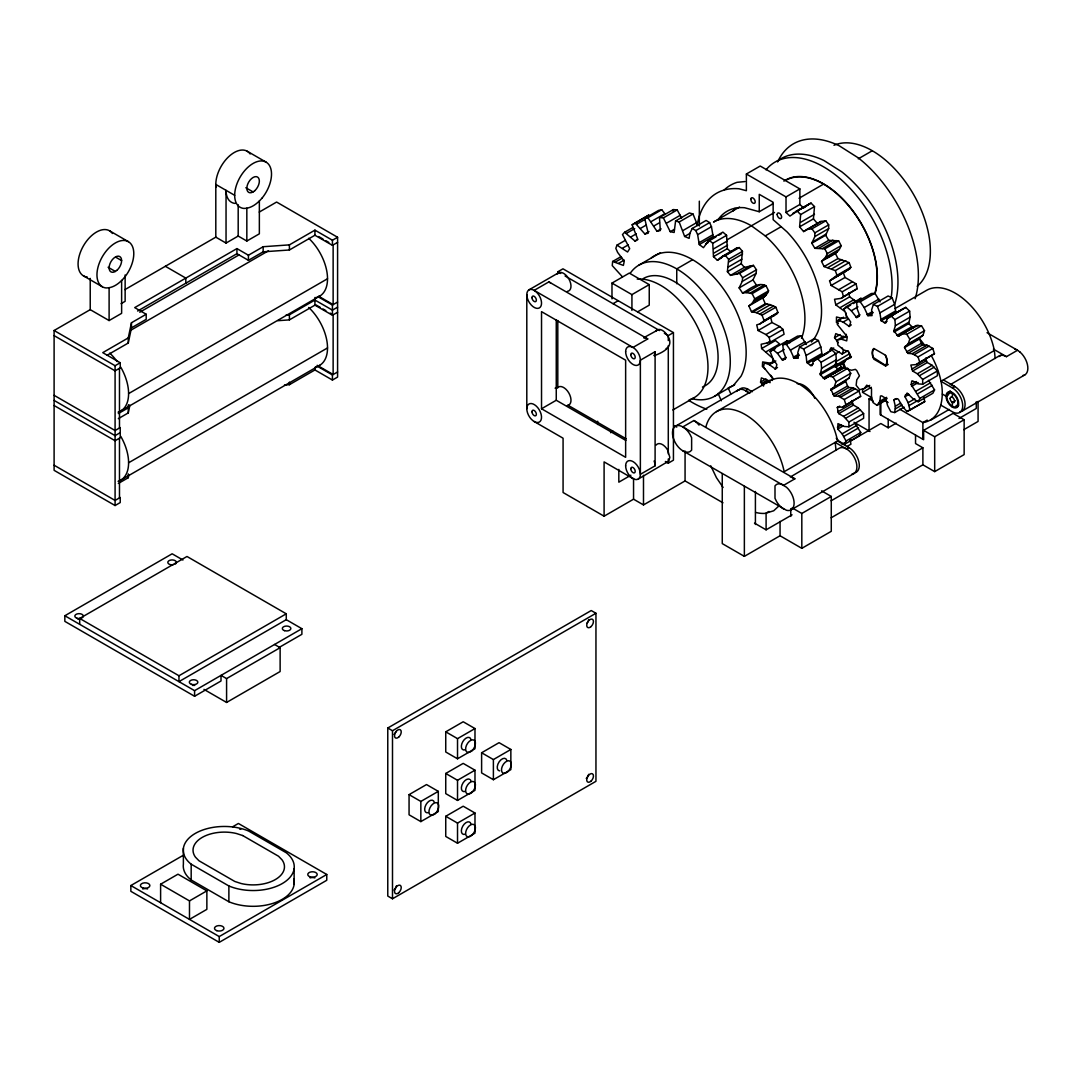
<?xml version="1.0" encoding="UTF-8"?>
<svg xmlns="http://www.w3.org/2000/svg" width="1082" height="1082" viewBox="0 0 1082 1082"><rect width="100%" height="100%" fill="white"/><g stroke="black" fill="none" stroke-linecap="round" stroke-linejoin="round"><path stroke-width="1.5" d="M846.327 334.297L846.124 337.368L844.487 337.286L835.791 333.608L834.547 337.773L838.361 342.683M721.545 257.881L717.393 260.275L713.471 256.65L712.74 243.328L709.035 240.109L703.449 247.683L699.283 244.559L697.633 234.699L695.807 230.601L692.264 228.451L689.937 233.185L689.126 238.351L684.635 236.458L679.158 221.999L675.587 220.971L674.14 232.481L670.258 231.697L663.374 217.901L659.479 217.59L660.318 230.52L656.963 231.264L647.888 217.725L644.683 218.429L648.226 233.212L644.858 233.955L635.066 223L632.131 224.826L637.65 238.919L635.107 241.137L624.598 232.278L622.488 234.564L629.71 248.63L627.574 251.998L616.983 245.141L615.82 248.333L617.633 252.431L624.26 261.181L623.381 265.415L612.655 261.465L612.236 265.59L622.434 276.83M731.243 252.282L727.32 248.657L726.577 235.335L722.884 232.116L709.035 240.109M765.434 369.246L762.364 366.487L762.648 361.929L770.33 363.173L773.062 362.578L772.616 358.156L761.633 348.553L761.173 344.252L770.235 342.237L769.153 337.408L765.921 334.554L758.103 330.51L756.71 324.898L760.146 323.788L764.122 320.556L762.026 315.214L756.561 312.671L751.476 311.765L748.879 305.935L752.315 303.149L754.736 298.848L752.139 293.628L746.255 292.573L742.536 293.06L739.128 287.893L742.266 281.415L742.604 277.776L739.574 273.367L730.512 275.383L727.388 271.663L728.632 259.355L725.413 255.555L722.681 256.15L717.393 260.275M739.128 287.893L752.964 279.9L756.102 273.421L756.453 269.783L753.424 265.374L744.362 267.389L730.512 275.383M772.278 380.472L772.575 377.726L770.654 375.265M847.003 368.881L851.48 370.26L855.389 369.354L856.782 370.599L859.446 375.819L856.768 379.863L856.146 385.26L859.663 389.709L864.342 388.479L866.79 385.138L871.524 388.749L871.483 396.08L872.971 402.477L877.042 405.371L879.909 401.219L880.45 396.039L881.668 395.85L885.712 398.338L887.524 405.425L890.838 411.715L894.746 412.553L904.119 407.143M705.991 426.673L706.005 426.538A57.238 33.042 60 0 1 745.092 414.474A57.238 33.042 60 0 1 784.179 471.684L837.576 441.023L848.951 447.596A14.634 8.453 60 0 1 858.946 462.217A14.634 8.453 60 0 1 854.131 472.875M931.304 355.599A57.238 33.042 60 0 1 940.961 381.162C944.464 396.472 941.773 419.708 922.892 422.602L899.697 409.199M673.099 211.233L673.329 209.597L677.21 209.908L681.592 218.05M836.224 438.156L839.348 441.402L844.366 444.364L846.043 441.01L842.121 433.828L837.752 429.054L837.955 423.63L844.285 426.484L848.883 426.808L848.883 422.075L843.554 416.381L838.766 413.622L837.86 411.796L837.549 407.035L842.54 407.143L845.935 404.817L844.271 399.528L838.482 396.283L834.1 395.998L830.841 389.304L849.154 377.888L850.736 373.29L847.693 368.367L842.432 368.151L824.511 378.916L820.264 374.683L821.59 368.272L821.116 362.227L817.221 358.494L813.394 361.293L811.892 365.675L810.54 365.5L806.793 362.227L806.104 355.478L803.656 348.999L799.571 347.092L797.813 352.448L798.273 358.21L794.107 358.277L790.401 350.176L786.371 344.374L782.8 344.631L783.449 351.65L785.789 357.817L785.262 359.062L782.043 359.67L777.512 353.368L772.616 349.229L770.154 351.582L773.048 359.048L776.876 364.58L775.645 369.138L769.329 364.661L764.392 362.916L763.486 367.001L773.481 379.417M842.54 407.143L860.663 396.31L859 391.021L853.211 387.775L848.829 387.491L847.544 385.99L845.569 380.81L849.154 377.888M894.746 412.553L895.314 406.223L893.881 400.124L894.679 399.19L897.654 398.771L898.56 399.583L902.374 406.413L906.946 411.471L910.003 410.092L908.15 402.68L904.971 396.715L907.095 393.05L913.14 398.798L918.158 401.747L919.849 398.406L911.179 384.61L911.761 381.026L912.545 380.878L918.077 383.88L922.676 384.205L922.676 379.471L917.36 373.777L912.572 371.004L910.841 365.053L916.346 364.539L919.727 362.213L918.063 356.925L912.275 353.679L907.906 353.395L904.511 347.606L908.231 343.792L922.96 335.285L924.528 330.686L921.485 325.763L916.238 325.547L898.303 336.313L893.813 330.889L895.382 325.668L894.909 319.609L891.013 315.89L887.199 318.69L885.685 323.072L881.181 320.813L879.896 312.874L877.448 306.395L873.377 304.488L871.619 309.844L872.065 315.606L867.899 315.673L864.193 307.572L860.176 301.77L856.606 302.027L857.242 309.046L859.595 315.214L856.66 317.581L851.304 310.764L846.408 306.612L843.96 308.979L846.854 316.444L850.682 321.963L849.438 326.534L843.121 322.057L838.185 320.299L837.279 324.397L847.287 336.8L846.692 340.884L841.296 339.166L837.157 340.073L837.928 345.172L843.595 349.851L848.288 351.515L850.844 357.601L846.07 359.684L843.46 363.133L845.813 368.367M916.346 364.539L934.456 353.706L932.792 348.418L927.004 345.172L922.635 344.887L921.35 343.386L919.362 338.193L922.96 335.285M744.362 267.389L741.238 263.67L742.468 251.362L739.249 247.562L736.531 248.157L722.681 256.15M763.54 386.098L760.538 382.135L761.417 377.902L769.708 381.107M128.271 343.021L128.271 337.909L131.463 322.747L146.205 314.253L146.205 319.352L131.463 327.86L128.271 343.021L106.996 355.288M128.907 404.79L128.271 407.819L118.344 413.554M118.344 418.653L128.271 412.918L129.867 405.344M118.344 483.451L128.271 477.73L128.907 474.7M844.487 311.224L835.791 304.853L834.547 299.268L841.214 298.361L843.392 296.671L842.202 291.815L831.179 285.459L829.569 280.901L836.995 275.301L835.304 270.608L824.105 266.564L821.549 261.398C828.339 256.677 838.374 254.446 841.147 245.628L838.645 240.867L824.795 248.86L814.881 248.333L811.811 243.234L825.661 235.24L828.677 228.586L828.677 224.88L825.809 220.809L820.913 221.445L803.615 231.562L799.598 226.855L800.653 214.574L797.204 211.098L789.928 216.089L786.019 212.478L786.019 196.91L746.377 174.026L746.377 190.703L739.02 188.782A99.098 57.211 60 0 0 697.16 225.299M799.598 226.855L813.434 218.862L814.503 206.581L811.054 203.105L795.757 211.49M842.432 368.151L839.24 370.409L834.993 366.189L836.318 359.765L835.845 353.719L831.95 349.986L814.611 359.873M916.238 325.547L913.032 327.805L908.785 323.572L910.111 317.161L909.637 311.116L905.756 307.383L888.403 317.256M833.722 347.971L829.569 350.379L831.179 347.687L842.202 354.044L843.392 350.554L841.945 347.768M834.425 386.396L836.007 381.797L850.736 373.29M908.231 343.792L909.8 339.193L924.528 330.686M760.146 323.788L777.972 312.563L775.875 307.22L770.398 304.678L765.326 303.772L762.729 297.942L766.164 295.156L768.585 290.855L765.975 285.634C757.305 281.658 749.731 289.408 742.536 293.06M811.811 243.234L814.827 236.579L814.827 232.873L811.973 228.802L807.064 229.438L803.615 231.562M821.549 261.398L825.498 257.3L827.311 253.621L841.147 245.628M854.658 422.94L860.772 432.502L859.094 435.857L844.366 444.364M928.464 380.323L934.577 389.899L932.9 393.253L918.158 401.747M848.342 351.285L850.844 356.56L836.995 364.553L835.304 367.298L845.001 361.699M733.217 210.922L735.003 208.326M829.569 280.901L849.695 268.823L850.844 267.308L849.154 262.615L837.955 258.571L824.105 266.564M903.132 308.762L887.199 318.69M785.708 342.291L787.344 340.722L789.792 342.791M858.689 300.471L861.137 298.118L846.408 306.612M557.244 273.949L559.935 272.394A10.414 6.019 60 0 1 567.306 276.64L568.834 278.872A10.414 6.019 60 0 1 567.306 291.369M557.244 388.073L558.42 386.991A10.414 6.019 60 0 1 568.834 392.996A10.414 6.019 60 0 1 568.834 405.033L567.306 405.493M654.272 355.694C665.876 351.339 675.344 345.131 666.147 333.702A10.414 6.019 60 0 0 658.776 329.455L643.858 337.652M638.204 479.096L668.838 461.013L669.826 457.321L667.662 450.071A10.414 6.019 60 0 0 656.084 445.135M874.053 348.891L873.512 349.391A10.103 5.829 60 0 0 873.512 357.642L885.347 365.283L885.888 364.783A10.103 5.829 60 0 0 885.888 356.533L885.347 355.41M885.563 365.959L886.226 365.337A10.658 6.154 60 0 0 886.226 356.627L885.563 355.248L873.837 348.472L873.174 349.094A10.658 6.154 60 0 0 873.174 357.804L873.837 359.183L885.563 365.959L888.241 364.418M779.067 505.794L773.711 510.772L765.326 513.355A57.238 33.042 60 0 1 755.574 512.395M804.697 207.244L809.607 203.497M733.772 250.307L736.531 248.157M843.419 272.907L845.028 277.465L856.051 283.822L857.228 288.678L841.214 298.361M838.645 368.921L841.147 367.055L840.254 364.161M137.63 311.034L236.931 253.702L248.427 260.329L263.156 251.822L289.408 249.983L314.93 235.24L332.431 245.344L337.584 242.368M277.925 320.691L289.408 319.88L314.93 305.151L332.431 315.254L332.431 305.043L337.584 302.067M332.431 315.254L337.584 312.279M259.261 212.072L276.6 202.05L337.584 237.269L337.584 377.077L332.431 380.053L332.431 374.954L337.584 371.978M128.271 337.909L102.749 352.651L120.237 362.74L120.237 367.853L115.084 370.828L115.084 505.537L120.237 502.562L120.237 497.45L115.084 500.439L54.1 465.219M54.1 405.52L115.084 440.726L120.237 437.75L120.237 427.552L115.084 430.528L54.1 395.322M115.084 505.537L54.1 470.332L54.1 330.51L90.225 309.655L109.106 320.556L121.63 313.334L121.63 280.427M124.985 289.584L215.805 237.161L226.043 243.071L238.189 236.052L246.831 241.043L259.355 233.82L259.355 200.914M121.089 303.663L125.133 301.323L125.133 274.963M337.584 237.269L332.431 240.245L314.93 230.141L289.408 244.87L263.156 246.723L248.427 255.23L236.931 248.59L134.709 307.613L146.205 314.253M139.754 312.225L239.217 254.797M130.976 330.145L268.471 250.767M54.1 330.51L115.084 365.716L120.237 362.74M128.596 393.605L327.521 278.75M120.724 410.998L319.65 296.157M286.135 315.011L289.408 314.781L314.93 300.052L332.431 310.142L337.584 307.166M120.237 432.651L115.084 435.627L54.1 400.421M128.596 462.785L327.521 347.931M120.724 480.178L319.65 365.337M284.485 385.03L289.408 384.692L314.93 369.949L332.431 380.053M635.066 223L648.916 215.007L632.131 224.826M644.683 218.429L658.519 210.435L661.738 209.719L664.848 213.695L650.999 221.688M636.581 224.258L644.886 219.457M647.888 217.725L661.738 209.719M624.598 232.278L632.902 227.477M557.798 273.421L557.798 271.798L562.965 268.823L673.437 332.607L673.437 460.175L668.284 463.15L665.376 461.473M626.397 233.374L634.701 228.586M528.949 289.868L558.42 272.853M640.476 228.383L646.008 225.191M659.479 217.59L673.329 209.597M548.885 281.875L534.156 290.382L632.997 347.444L647.726 338.937L548.885 281.875A10.414 6.019 60 0 1 550.792 283.268M663.374 217.901L677.21 209.908M630.765 237.012L636.311 233.82M616.983 245.141L625.288 240.339M653.92 225.962L659.465 222.757M746.377 174.026L760.213 166.033L799.869 188.917L799.869 204.484L803.777 208.096M644.858 233.955L649.011 231.548M622.718 248.076L628.263 244.884M635.107 241.137L637.88 239.528M666.485 223.217L680.335 215.223M656.963 231.264L661.116 228.87M675.587 220.971L689.437 212.978L693.007 214.006L697.647 225.502M679.158 221.999L693.007 214.006M612.655 261.465L620.96 256.677M615.09 262.209L622.015 258.206M670.258 231.697L674.411 229.289M618.674 263.291L624.219 260.086M682.958 230.534L696.808 222.54M692.264 228.451L706.1 220.458L709.643 222.608L711.469 226.706L713.133 236.566L699.283 244.559M684.635 236.458L690.181 233.252M695.807 230.601L709.643 222.608M638.894 265.144L660.439 252.701M739.533 207.041L713.538 222.04A75.699 43.699 60 0 1 751.395 225.786L765.244 235.89A75.699 43.699 60 0 1 801.492 338.287M611.979 298.875L611.979 283.092L629.278 273.097L649.241 284.62L649.241 305.151L637.704 311.805M697.633 234.699L711.469 226.706M698.986 242.787L712.835 234.794M718.069 219.714A78.269 45.187 60 0 1 744.659 207.744L759.253 211.734L773.103 203.741L772.426 203.362M707.642 241.692L715.946 236.904M718.718 235.294L721.491 233.698M786.019 196.91L799.869 188.917M705.572 244.032L708.345 242.436M203.957 689.383L226.584 702.448L280.13 671.53L280.13 647.685L226.584 678.59L221.012 675.384L221.012 680.997L194.584 696.267L64.839 621.366L64.839 615.753L172.146 553.795L182.939 560.03M858.256 158.838L872.295 150.736M712.74 243.328L726.577 235.335M613.048 303.69L618.201 300.715M611.979 283.092L631.929 294.615L649.241 284.62M692.399 259.856L676.75 268.891L676.75 283.755M727.009 239.879L774.496 212.451M799.03 198.29L823.564 184.116M713.579 248.887L727.429 240.894M79.689 624.314L79.689 618.444L186.997 556.486L286.27 613.805L286.27 619.675L178.963 681.633L178.963 675.763L286.27 613.805M713.741 253.161L727.591 245.154M786.019 212.478L799.869 204.484M713.471 256.65L727.32 248.657M792.7 213.519L806.55 205.526M797.204 211.098L811.054 203.105M719.922 258.3L732.392 251.105M725.413 255.555L739.249 247.562M800.653 214.574L814.503 206.581M765.244 235.89L781.177 226.693M728.632 259.355L742.468 251.362M728.754 261.979L742.604 253.986M800.653 222.283L814.503 214.29M728.024 267.186L741.873 259.193M727.388 271.663L741.238 263.67M807.064 229.438L820.913 221.445M811.973 228.802L825.809 220.809M736.639 274.017L750.475 266.023M739.574 273.367L753.424 265.374M814.827 232.873L828.677 224.88M742.604 277.776L756.453 269.783M814.827 236.579L828.677 228.586M555.12 388.181L557.798 386.639M742.266 281.415L756.102 273.421M812.352 242.043L826.202 234.05M814.881 248.333L828.717 240.339L838.645 240.867M819.033 248.116L832.883 240.123M541.527 408.766L625.639 457.321L625.639 360.198L541.527 311.643L541.527 408.766L556.256 400.259L625.869 440.442M664.348 333.31L668.284 335.582L673.437 332.607M746.255 292.573L760.091 284.58M822.469 248.562L836.318 240.569M750.367 292.965L764.203 284.972M752.139 293.628L765.975 285.634M655.097 351.704L640.368 360.198L640.368 474.335L655.097 465.828L655.097 351.704A10.414 6.019 60 0 1 654.11 355.383M825.498 257.3L839.348 249.306M754.736 298.848L768.585 290.855M823.578 259.734L837.427 251.741M753.911 300.742L767.76 292.749M752.315 303.149L766.164 295.156M748.879 305.935L763.933 297.225M751.476 311.765L765.326 303.772M827.879 267.579L841.728 259.585M753.045 311.873L766.895 303.88M831.99 268.688L845.84 260.694M756.561 312.671L770.398 304.678M759.807 314.01L773.657 306.003M835.304 270.608L849.154 262.615M762.026 315.214L775.875 307.22M836.995 275.301L850.844 267.308M835.845 276.816L849.695 268.823M832.464 279.007L846.313 271.014M764.122 320.556L777.972 312.563M763.202 321.814L777.052 313.821M831.179 285.459L845.028 277.465M758.103 330.51L771.939 322.517L779.757 326.561L783.003 329.415L784.085 334.243L770.235 342.237M838.631 289.76L852.481 281.766M765.921 334.554L779.757 326.561M842.202 291.815L856.051 283.822M769.153 337.408L783.003 329.415M843.392 296.671L857.228 288.678M610.586 432.678L613.048 431.258M767.3 342.899L770.059 341.29M835.791 304.853L849.641 296.86L856.16 301.432M761.633 348.553L775.469 340.56L779.622 343.981L765.772 351.975M840.132 307.64L853.982 299.646M772.616 349.229L787.344 340.722M770.154 351.582L775.51 348.499M843.96 308.979L850.655 305.11M853.333 303.569L856.011 302.027M782.8 344.631L797.542 336.123L801.099 335.866L806.266 344.522M856.606 302.027L871.335 293.52L874.905 293.263L880.072 301.919M672.855 409.97L694.157 397.676M786.371 344.374L801.099 335.866M860.176 301.77L874.905 293.263M777.512 353.368L784.207 349.5M851.304 310.764L857.999 306.896M64.839 615.753L194.584 690.654L301.892 628.696L301.892 634.309L278.872 647.591M838.185 320.299L843.541 317.215M838.144 323.599L836.467 322.247L840.619 319.853M790.401 350.176L805.13 341.669M864.193 307.572L878.922 299.065M770.33 363.173L773.103 361.577M714.593 396.255L734.705 384.637M769.329 364.661L775.821 360.982M799.571 347.092L814.3 338.585L818.384 340.505L820.832 346.984L822.117 354.91L807.388 363.417M843.121 322.057L848.477 318.96M873.377 304.488L888.106 295.981L892.177 297.888L894.625 304.367L895.91 312.306L881.181 320.813M782.043 359.67L786.059 357.344M855.835 317.053L859.852 314.74M782.854 360.198L785.532 358.642M856.66 317.581L859.338 316.039M803.656 348.999L818.384 340.505M877.448 306.395L892.177 297.888M793.268 357.303L798.624 354.206M867.061 314.7L872.417 311.602M675.506 426.186A14.634 8.453 60 0 1 690.14 434.639L691.628 437.723L691.628 450.153L690.14 451.532A14.634 8.453 60 0 1 675.506 443.079A14.634 8.453 60 0 1 675.506 426.186L738.262 389.953M774.847 369.03L777.525 367.488M848.64 326.426L851.318 324.884M794.107 358.277L799.463 355.194M867.899 315.673L873.255 312.576M834.547 337.773L840.092 334.568M806.104 355.478L820.832 346.984M879.896 312.874L894.625 304.367M783.801 509.108A14.634 8.453 60 0 1 776.484 501.385L774.996 498.288L774.996 485.859L776.484 484.479A14.634 8.453 60 0 1 783.801 485.209L794.851 478.826L693.873 420.533L682.823 426.917L786.438 487.184A14.634 8.453 60 0 1 794.107 503.157A14.634 8.453 60 0 1 786.438 510.271L682.823 450.802M752.247 391.752L747.973 389.29L745.579 390.67L749.853 393.145M760.538 382.135L766.07 378.943M761.714 383.704L767.368 380.364M837.157 340.073L843.852 336.204M763.743 385.233L763.351 382.676L770.168 380.228M841.296 339.166L845.312 336.854M716.473 411.633L769.843 380.823M894.882 308.627L926.625 290.314A57.238 33.042 60 0 1 994.331 350.352L995.197 358.494M806.793 362.227L821.522 353.719M880.586 319.623L895.314 311.116M817.221 358.494L831.95 349.986M891.013 315.89L905.756 307.383M813.394 361.293L828.122 352.8M810.54 365.5L813.218 363.944M884.346 322.882L887.024 321.34M835.236 354.017L839.389 351.623M821.116 362.227L835.845 353.719M894.909 319.609L909.637 311.116M630.874 475.214L618.823 482.18L618.823 469.385M842.202 354.044L847.747 350.852M821.59 368.272L836.318 359.765M895.382 325.668L910.111 317.161M849.695 353.719L835.845 361.713L836.995 364.553M820.007 373.493L834.736 364.986M893.813 330.889L908.542 322.382M846.07 359.684L851.426 356.587M820.264 374.683L834.993 366.189M894.057 332.079L908.785 323.572M836.995 369.449L841.147 367.055M823.064 378.01L837.793 369.503M896.856 335.393L911.585 326.899M824.511 378.916L839.24 370.409M898.303 336.313L913.032 327.805M827.703 376.658L844.285 367.839M901.509 334.054L918.091 325.236M829.556 376.347L832.964 376.874L847.693 368.367M903.362 333.729L906.757 334.27L921.485 325.763M534.156 421.52L563.073 438.21L563.073 492.513L604.094 516.195L633.552 499.194L643.492 504.929L685.068 480.922L722.965 502.805M830.841 389.304L845.569 380.81M904.633 346.7L919.362 338.193M830.719 390.21L845.448 381.716M904.511 347.606L919.24 339.099M832.815 394.497L847.544 385.99M906.608 351.893L921.35 343.386M834.1 395.998L848.829 387.491M907.906 353.395L922.635 344.887M838.482 396.283L853.211 387.775M912.275 353.679L927.004 345.172M840.66 397.148L855.389 388.641M914.466 354.544L929.195 346.037M844.271 399.528L859 391.021M918.063 356.925L932.792 348.418M862.76 389.344L869.698 385.381M862.57 389.087L862.57 392.36L871.348 387.288M837.049 407.657L839.727 406.115M845.935 404.817L860.663 396.31M919.727 362.213L934.456 353.706M837.86 411.796L852.589 403.288L852.048 400.529M911.653 369.192L926.381 360.685L925.84 357.926M838.766 413.622L853.495 405.114L858.283 407.873L863.612 413.567L863.612 418.301L848.883 426.808M912.572 371.004L927.301 362.511L932.089 365.27L937.404 370.964L937.404 375.697L922.676 384.205M869.062 430.406L869.062 398.866L871.456 397.486L862.57 392.36M843.554 416.381L858.283 407.873M917.36 373.777L932.089 365.27M845.691 418.274L860.42 409.767M919.484 375.67L934.212 367.163M879.909 401.219L886.604 397.351M837.373 427.214L841.39 424.901M879.084 403.113L887.132 398.474M911.179 384.61L916.535 381.527M877.042 405.371L886.415 399.961M848.883 422.075L863.612 413.567M922.676 379.471L937.404 370.964M837.752 429.054L843.108 425.956M911.544 386.436L918.239 382.582M893.881 400.124L896.559 398.582M905.201 395.2L907.879 393.659M904.971 396.715L908.988 394.403M842.121 433.828L856.849 425.334M915.913 391.224L930.642 382.717M895.314 406.223L900.67 403.14M843.825 436.438L858.553 427.931M917.631 393.821L932.359 385.327M994.344 350.514L940.975 381.324L952.363 387.897A14.634 8.453 60 0 1 962.709 405.818A14.634 8.453 60 0 1 952.363 411.782L940.975 405.223M895.409 408.834L902.104 404.966M908.15 402.68L914.845 398.825M846.043 441.01L860.772 432.502M919.849 398.406L934.577 389.899M842.039 444.283L844.717 442.727M909.151 405.534L917.184 400.895M850.263 441.185L880.843 423.522L888.214 427.782L896.248 423.143M790.36 476.986L839.24 448.246A14.634 8.453 60 0 1 854.766 458.389A14.634 8.453 60 0 1 851.737 474.254M950.253 384.678L999.146 355.924A14.634 8.453 60 0 1 1006.463 356.654L1017.513 350.27L1020.231 352.205M999.038 356.505L1001.81 354.91M906.946 411.471L924.731 401.584L923.879 397.04M846.922 446.514L850.939 444.188L850.073 439.644M910.003 410.092L924.731 401.584M848.951 447.596L846.557 448.976L835.182 442.403L836.034 450.396M952.363 387.897L954.757 386.504L943.369 379.944M948.454 394.822L946.06 396.201L942.341 394.051M387.775 728.01L591.232 610.546L595.952 613.264L595.952 781.312L392.495 898.777L387.775 896.058L387.775 728.01L392.495 730.729L595.952 613.264M955.203 400.746L952.363 402.396L952.363 407.116M768.977 511.461L766.097 513.125L766.097 529.828L754.492 523.133M927.22 420.1L922.892 422.602L922.892 439.306M930.493 420.262L949.239 409.429M232.576 826.824L238.392 823.47L326.764 874.486L326.764 880.275L219.24 942.354L130.854 891.325L130.854 885.549L183.169 855.348M880.112 405.236L880.112 414.595L923.636 439.725L923.636 430.365L953.093 413.365L964.143 419.735L964.143 454.602L934.686 471.617L922.892 464.814L831.138 517.791M791.077 509.852L853.874 473.591M962.074 411.133L1024.87 374.872M766.097 529.828L792.078 514.829M958.977 418.477L976.289 408.469L976.289 401.787M792.146 507.877L801.816 513.463L831.274 496.449L831.274 531.316L801.816 548.331L780.054 535.766L744.362 556.364L722.262 543.61L722.262 473.578M923.636 430.365L934.686 436.749L964.143 419.735M160.609 884.224L177.989 874.188L206.865 890.865L206.865 909.353L189.485 919.389L189.485 900.9L160.609 884.224L160.609 902.726M831.138 500.777L922.892 447.799L922.892 464.814M963.792 429.676L978.074 421.439L978.074 401.422M445.743 731.838L463.191 721.762L474.984 728.565L474.984 748.717L457.524 758.793L445.743 751.99L445.743 731.838L457.524 738.641L474.984 728.565M189.485 900.9L206.865 890.865M409.064 794.634L426.524 784.558L438.305 791.361L438.305 811.527L420.844 821.603L409.064 814.8L409.064 794.634L420.844 801.437L438.305 791.361M445.743 773.468L463.191 763.392L474.984 770.195L474.984 790.347L457.524 800.423L445.743 793.62L445.743 773.468L457.524 780.271L474.984 770.195M481.612 752.761L499.059 742.671L510.853 749.474L510.853 769.64L493.392 779.716L481.612 772.913L481.612 752.761L493.392 759.564L510.853 749.474M130.854 885.549L219.24 936.566L326.764 874.486M445.743 816.288L463.191 806.212L474.984 813.015L474.984 833.167L457.524 843.243L445.743 836.44L445.743 816.288L457.524 823.091L474.984 813.015M773.995 315.795L770.56 316.904L771.939 322.517M666.147 462.569L667.662 462.095M744.971 181.56L737.072 182.331A99.098 57.211 60 0 0 724.21 189.932M767.49 381.77L770.195 382.636M987.041 332.688L1017.513 350.27A14.634 8.453 60 0 0 1014.835 349.134M993.398 349.107L1006.463 356.654M841.025 363.119L843.906 364.783M885.198 400.827L888.092 402.504M869.062 398.866L873.201 401.26M922.892 447.799L915.534 443.552L915.534 435.045M854.009 422.278L869.996 431.515M557.798 271.798L560.706 273.476M565.075 275.991L659.56 330.551M247.237 151.25L266.118 162.151M821.603 490.863L831.274 496.449M674.14 425.578L676.764 427.106M245.83 187.741L253.093 191.933M318.635 236.539L322.991 239.041M325.885 240.718L328.793 242.395M234.686 195.328L215.805 184.427L215.805 237.161M567.982 405.236L626.126 438.805M318.635 296.238L333.134 304.61L333.134 244.911M317.851 296.63L332.431 305.043M632.997 478.582L604.094 461.892L604.094 516.195M315.741 304.772L320.096 307.274M322.991 308.952L325.885 310.629M330.24 313.144L333.134 314.808L333.134 374.507L317.188 365.31M109.512 230.764L128.393 241.665M165.343 266.28L185.82 278.101L185.82 283.214M317.851 366.541L332.431 374.954M115.815 257.245L121.63 260.6M108.105 267.254L115.368 271.447M83.463 275.869L102.344 286.771M54.1 335.623L115.084 370.828L115.084 365.716M286.27 619.675L301.892 628.696M274.558 644.466L280.13 647.685M79.689 618.444L178.963 675.763M191.176 864.193L228.884 885.969A41.116 23.736 0 0 0 282.213 883.588A41.116 23.736 0 0 0 286.338 852.805L248.617 831.03A41.116 23.736 0 0 0 195.301 833.411A41.116 23.736 0 0 0 191.176 864.193L191.176 879.977L228.884 901.752A41.116 23.736 0 0 0 274.598 902.821A41.116 23.736 0 0 0 293.736 878.827M813.434 218.862L817.465 223.568M723.101 487.455L716.473 477.73L710.766 465.828M752.964 279.9L756.386 285.066M906.757 334.27L909.8 339.193M832.964 376.874L836.007 381.797M825.661 235.24L828.717 240.339M824.795 248.86L827.311 253.621M926.381 360.685L927.301 362.511M852.589 403.288L853.495 405.114M835.399 253.404L837.955 258.571M730.796 393.834L728.186 387.938L733.393 385.49L740.994 376.265A76.038 43.902 60 0 0 721.545 286.311A76.038 43.902 60 0 0 651.405 257.827M718.069 393.415L721.356 400.773M848.707 292.667L849.641 296.86M837.576 441.023L837.563 440.861A57.238 33.042 60 0 0 806.361 389.114A57.238 33.042 60 0 0 766.354 383.407M846.124 313.036L846.435 317.986L841.634 318.297L836.467 316.985L836.467 322.247M952.363 392.563L952.363 397.283M934.686 436.749L934.686 471.617M888.214 419.275L888.214 427.782M880.843 401.665L880.843 415.015M843.433 361.172L843.433 367.921M801.816 513.463L801.816 548.331M790.766 508.635L790.766 516.439M780.054 521.416L780.054 535.766M759.253 211.734L759.253 194.341L773.143 202.266L773.143 219.673L787.006 231.859A78.269 45.187 60 0 1 811.405 342.02M755.412 491.498L755.412 524.472M744.362 486.332L744.362 556.364M699.324 201.171L699.324 226.03M685.068 451.032L685.068 480.922M668.284 335.582L668.284 340.614M668.284 345.658L668.284 453.885M668.284 458.984L668.284 463.15M643.492 475.296L643.492 504.929M633.552 478.46L633.552 499.194M631.929 294.615L631.929 310.399M597.683 421.263L597.683 424.482M557.798 320.475L557.798 387.613M556.256 319.88L556.256 400.259M526.799 294.629A10.414 6.019 60 0 0 537.849 308.384A10.414 6.019 60 0 0 537.849 293.641A10.414 6.019 60 0 0 526.799 294.629L526.799 408.766A10.414 6.019 60 0 0 537.849 422.507A10.414 6.019 60 0 0 537.849 407.779A10.414 6.019 60 0 0 526.799 408.766M493.392 759.564L493.392 779.716M457.524 738.641L457.524 758.793M457.524 780.271L457.524 800.423M457.524 823.091L457.524 843.243M420.844 801.437L420.844 821.603M392.495 730.729L392.495 898.777M332.431 240.245L332.431 245.344M314.93 230.141L314.93 235.24M314.93 297.496L314.93 305.151M314.93 367.407L314.93 369.949M294.128 868.63L294.128 884.413M289.408 244.87L289.408 249.983M289.408 314.781L289.408 319.88M289.408 382.135L289.408 384.692M263.156 246.723L263.156 251.822M248.427 255.23L248.427 260.329M246.831 208.136L246.831 241.043M238.189 204.796L238.189 236.052M236.931 248.59L236.931 253.702M228.884 885.969L228.884 901.752M226.584 678.59L226.584 702.448M226.043 243.071L226.043 190.337A26.036 15.04 -60 0 0 235.24 203.443M219.24 936.566L219.24 942.354M194.584 690.654L194.584 696.267M183.385 848.369L183.385 864.139A41.116 23.736 0 0 0 191.176 879.977M131.463 322.747L131.463 327.86M128.271 405.263L128.271 412.918M128.271 473.902L128.271 477.73M119.48 368.259L119.48 427.958M119.48 438.169L119.48 497.869M109.106 287.65L109.106 320.556M90.225 278.399L90.225 309.655M643.384 278.52A61.863 35.72 60 0 1 706.573 316.58A61.863 35.72 60 0 1 702.448 387.031M637.217 279.115A66.719 38.519 60 0 1 699.784 331.714A66.719 38.519 60 0 1 690.221 399.461M783.895 181.127A76.038 43.902 60 0 1 850.222 207.392A76.038 43.902 60 0 1 874.986 293.749M766.015 169.82A96.866 55.926 60 0 1 848.058 186.199A96.866 55.926 60 0 1 891.203 297.455M777.241 161.204A96.866 55.926 60 0 1 823.875 160.474L841.728 171.795A96.866 55.926 60 0 1 894.922 303.623M777.62 161.948A103.493 59.753 60 0 1 839.213 145.772L858.297 157.877A103.493 59.753 60 0 1 915.129 298.727M792.173 477.689A14.634 8.453 60 0 1 794.851 478.826M736.626 391.481A14.634 8.453 60 0 1 748.257 392.631M693.873 420.533A14.634 8.453 60 0 1 699.04 425.118M1020.191 352.232A14.634 8.453 60 0 1 1027.765 366.582A14.634 8.453 60 0 1 1022.679 375.562M952.065 385.368A14.634 8.453 60 0 1 964.305 399.407A14.634 8.453 60 0 1 959.923 411.796M958.679 405.263A7.858 4.544 60 0 1 956.19 405.493M949.374 393.699A7.858 4.544 60 0 1 950.821 391.643M654.11 461.013A10.414 6.019 60 0 1 655.097 465.828M656.084 331.011A10.414 6.019 60 0 1 657.247 329.915M667.662 347.958A10.414 6.019 60 0 1 666.147 348.431M644.047 337.949A10.414 6.019 60 0 1 647.726 338.937M173.201 564.777A4.274 2.462 0 0 1 167.845 562.613A4.274 2.462 0 0 1 172.471 559.935A4.274 2.462 0 0 1 176.217 563.032M175.798 563.627A4.274 2.462 0 0 1 175.122 564.141M77.972 619.323A4.274 2.462 0 0 1 80.176 619.323M192.474 685.433A4.274 2.462 0 0 1 194.692 685.433M310.115 877.908A4.734 2.732 0 0 1 314.848 877.908M142.77 888.958A4.734 2.732 0 0 1 147.517 888.958M239.609 829.069A4.734 2.732 0 0 1 240.759 829.339M464.99 749.867A6.925 4.003 -60 0 1 462.785 741.67A6.925 4.003 -60 0 1 470.981 739.479M499.668 770.911A6.925 4.003 -60 0 1 499.14 761.836A6.925 4.003 -60 0 1 506.849 760.403M396.066 731.378A4.761 2.746 -60 0 1 394.024 734.367M588.635 774.333A4.761 2.746 -60 0 1 586.255 778.458M588.635 619.81A4.761 2.746 -60 0 1 587.066 623.083M396.404 885.874A4.761 2.746 -60 0 1 394.024 889.999M464.99 834.317A6.925 4.003 -60 0 1 462.785 826.121A6.925 4.003 -60 0 1 470.981 823.929M470.494 780.027A6.925 4.003 -60 0 1 470.981 781.109M464.99 791.497A6.925 4.003 -60 0 1 462.014 784.923A6.925 4.003 -60 0 1 469.71 779.311M428.31 812.677A6.925 4.003 -60 0 1 426.105 804.481A6.925 4.003 -60 0 1 434.301 802.289M215.954 187.118A26.036 15.04 -60 0 1 228.288 157.079A26.036 15.04 -60 0 1 250.158 153.969M87.277 277.046A26.036 15.04 -60 0 1 83.463 245.803A26.036 15.04 -60 0 1 112.433 233.482M308.722 238.283A38.019 21.951 60 0 1 327.251 274.206A38.019 21.951 60 0 1 315.579 297.658M109.796 353.138A38.019 21.951 60 0 1 117.126 361.55M120.724 367.109A38.019 21.951 60 0 1 118.087 412.161M308.722 307.464A38.019 21.951 60 0 1 327.251 343.386A38.019 21.951 60 0 1 315.579 366.839M120.724 436.289A38.019 21.951 60 0 1 118.087 481.328M957.895 406.575A8.899 5.139 60 0 1 956.38 406.426M948.671 393.064A8.899 5.139 60 0 1 950.294 390.751M918.983 338.22A57.238 33.042 60 0 1 925.069 345.807M833.992 145.286A82.124 47.419 60 0 1 912.681 192.921A82.124 47.419 60 0 1 917.171 286.257M785.721 180.369A75.699 43.699 60 0 1 850.33 207.852A75.699 43.699 60 0 1 875.27 291.775M630.4 273.029A75.699 43.699 60 0 1 718.678 316.485A75.699 43.699 60 0 1 692.277 398.812M797.218 383.677A18.854 10.888 60 0 1 814.8 398.338M739.02 390.088A14.634 8.453 60 0 1 747.973 389.29M706.803 409.158A99.098 57.211 60 0 1 688.558 400.232M124.579 277.317C119.926 282.767 113.732 288.069 106.158 287.947A26.036 15.04 -60 0 1 101.262 258.693A26.036 15.04 -60 0 1 129.475 242.409A26.036 15.04 -60 0 1 124.579 277.317M262.304 197.803C257.651 203.24 251.457 208.542 243.883 208.434A26.036 15.04 -60 0 1 238.987 179.179A26.036 15.04 -60 0 1 267.2 162.895A26.036 15.04 -60 0 1 262.304 197.803M242.693 835.547L236.417 833.505A31.324 18.083 0 0 0 202.212 837.4A31.324 18.083 0 0 0 195.45 857.16L198.98 860.772L234.808 881.465L241.083 883.507A31.324 18.083 0 0 0 275.288 879.598A31.324 18.083 0 0 0 282.05 859.852L278.52 856.227L242.693 835.547M946.791 396.634A7.858 4.544 60 0 0 955.136 407.008A7.858 4.544 60 0 0 955.136 395.89A7.858 4.544 60 0 0 946.791 396.634M950.145 398.568A3.124 1.799 60 0 0 953.458 402.693A3.124 1.799 60 0 0 953.458 398.271A3.124 1.799 60 0 0 950.145 398.568M946.06 396.201A8.899 5.139 60 0 0 955.501 407.955A8.899 5.139 60 0 0 955.501 395.363A8.899 5.139 60 0 0 946.06 396.201M630.792 468.804A3.124 1.799 60 0 0 634.106 472.929A3.124 1.799 60 0 0 634.106 468.506A3.124 1.799 60 0 0 630.792 468.804M625.639 465.828A10.414 6.019 60 0 0 636.689 479.569A10.414 6.019 60 0 0 636.689 464.841A10.414 6.019 60 0 0 625.639 465.828M630.792 354.68A3.124 1.799 60 0 0 634.106 358.805A3.124 1.799 60 0 0 634.106 354.382A3.124 1.799 60 0 0 630.792 354.68M625.639 351.704A10.414 6.019 60 0 0 636.689 365.445A10.414 6.019 60 0 0 636.689 350.717A10.414 6.019 60 0 0 625.639 351.704M531.952 297.618A3.124 1.799 60 0 0 535.265 301.729A3.124 1.799 60 0 0 535.265 297.32A3.124 1.799 60 0 0 531.952 297.618M531.952 411.742A3.124 1.799 60 0 0 535.265 415.867A3.124 1.799 60 0 0 535.265 411.444A3.124 1.799 60 0 0 531.952 411.742M191.446 684.338A4.274 2.462 0 0 0 197.857 682.201A4.274 2.462 0 0 0 191.446 680.078A4.274 2.462 0 0 0 191.446 684.338M76.944 618.228A4.274 2.462 0 0 0 83.341 616.091A4.274 2.462 0 0 0 76.944 613.967A4.274 2.462 0 0 0 76.944 618.228M284.471 630.644A4.274 2.462 0 0 0 290.869 628.507A4.274 2.462 0 0 0 284.471 626.37A4.274 2.462 0 0 0 284.471 630.644M310.115 876.853A4.734 2.732 0 0 0 317.215 874.486A4.734 2.732 0 0 0 310.115 872.119A4.734 2.732 0 0 0 310.115 876.853M142.77 887.916A4.734 2.732 0 0 0 149.884 885.549A4.734 2.732 0 0 0 142.77 883.169A4.734 2.732 0 0 0 142.77 887.916M216.873 930.696A4.734 2.732 0 0 0 223.974 928.315A4.734 2.732 0 0 0 216.873 925.949A4.734 2.732 0 0 0 216.873 930.696M471.793 750.867A6.925 4.003 -60 0 0 473.984 740.142A6.925 4.003 -60 0 0 465.787 747.405A6.925 4.003 -60 0 0 471.793 750.867M507.661 771.791A6.925 4.003 -60 0 0 509.852 761.065A6.925 4.003 -60 0 0 501.656 768.328A6.925 4.003 -60 0 0 507.661 771.791M590.961 626.654A4.761 2.746 -60 0 0 592.476 619.283A4.761 2.746 -60 0 0 586.836 624.273A4.761 2.746 -60 0 0 590.961 626.654M590.961 781.19A4.761 2.746 -60 0 0 592.476 773.806A4.761 2.746 -60 0 0 586.836 778.797A4.761 2.746 -60 0 0 590.961 781.19M398.744 737.085A4.761 2.746 -60 0 0 400.245 729.701A4.761 2.746 -60 0 0 394.619 734.705A4.761 2.746 -60 0 0 398.744 737.085M398.744 892.718A4.761 2.746 -60 0 0 400.245 885.333A4.761 2.746 -60 0 0 394.619 890.337A4.761 2.746 -60 0 0 398.744 892.718M435.113 813.678A6.925 4.003 -60 0 0 437.304 802.952A6.925 4.003 -60 0 0 429.121 810.215A6.925 4.003 -60 0 0 435.113 813.678M471.793 792.497A6.925 4.003 -60 0 0 473.984 781.772A6.925 4.003 -60 0 0 465.787 789.035A6.925 4.003 -60 0 0 471.793 792.497M471.793 835.318A6.925 4.003 -60 0 0 473.984 824.592A6.925 4.003 -60 0 0 465.787 831.855A6.925 4.003 -60 0 0 471.793 835.318M116.991 270.257A8.859 5.112 -60 0 0 119.791 256.556A8.859 5.112 -60 0 0 109.323 265.834A8.859 5.112 -60 0 0 116.991 270.257M254.716 190.743A8.859 5.112 -60 0 0 257.516 177.029A8.859 5.112 -60 0 0 247.048 186.32A8.859 5.112 -60 0 0 254.716 190.743M777.187 214.493A3.124 1.799 60 0 0 780.501 218.618A3.124 1.799 60 0 0 780.501 214.195A3.124 1.799 60 0 0 777.187 214.493M750.786 199.291A3.124 1.799 60 0 0 754.1 203.416A3.124 1.799 60 0 0 754.1 198.993A3.124 1.799 60 0 0 750.786 199.291"/></g></svg>
